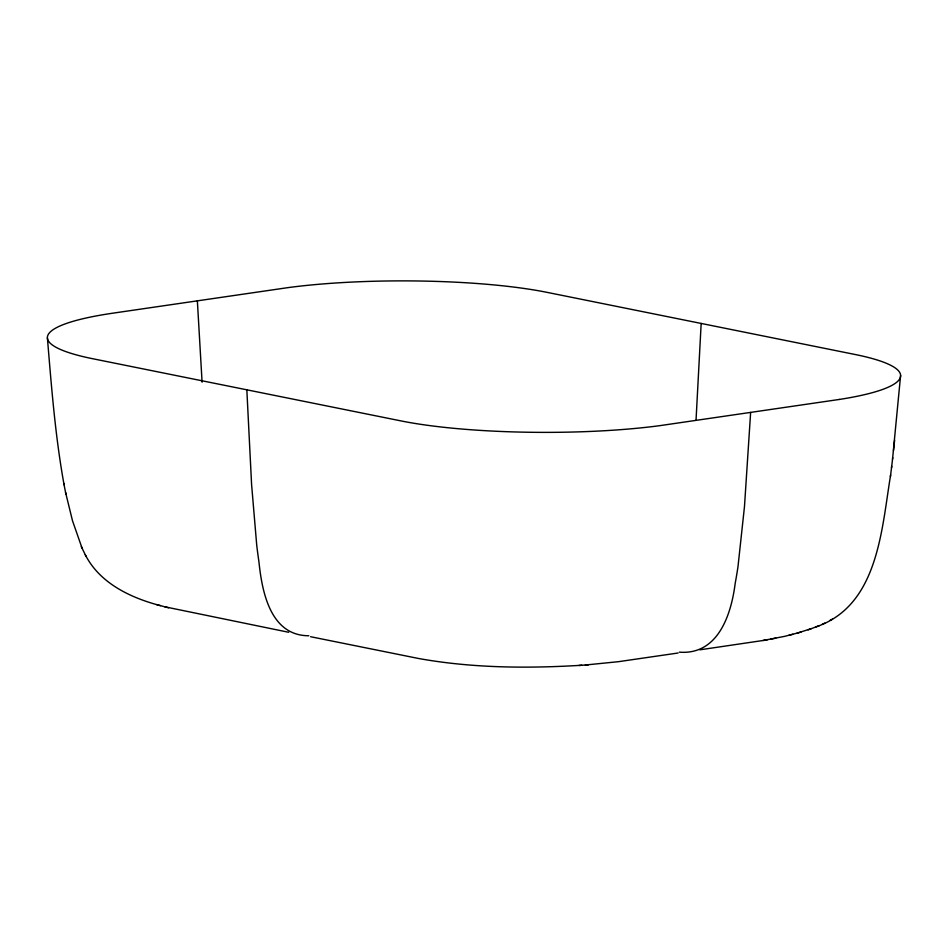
<?xml version="1.0" encoding="UTF-8"?>
<svg xmlns="http://www.w3.org/2000/svg" width="948" height="948" viewBox="0 0 948 948"><rect width="100%" height="100%" fill="white"/><g stroke="black" fill="none" stroke-linecap="round" stroke-linejoin="round"><path stroke-width="1.42" d="M701.165 323.434L696.069 419.537M750.638 412.427L744.476 506.599L737.994 566.596A356.495 229.013 81.7 0 1 735.186 583.375C731.24 614.648 718.098 655.198 679.337 652.165M900.6 375.491L892.53 459.259M893.502 450.608L894.628 440.239M816.157 626.841C878.275 605.535 881.557 529.624 890.622 474.972M891.523 467.814L892.72 457.647M890.433 476.583L891.713 466.203M822.224 624.365L824.748 623.085M829.915 620.407L832.486 619.091M797.019 633.169L811.263 628.666M808.134 629.851L819.356 625.621M699.802 649.83L762.998 640.504L784.849 636.309L800.989 632.103M788.949 635.314L792.836 634.283M762.998 640.504L767.856 639.627M770.771 639.094L775.76 638.194M678.093 653.006L618.38 661.692L585.331 665.01M310.577 636.712L418.329 658.445C472.175 668.162 527.349 668.565 581.823 665.259M578.873 665.472L588.471 664.785M308.823 635.753C270.488 635.753 262.063 592.085 258.958 561.998A484.025 361.496 -78.6 0 1 256.707 545.005L251.587 484.475L246.836 389.818M288.702 632.28L164.822 606.803M85.284 554.781C99.836 583.387 130.812 597.915 160.461 605.642M156.633 604.623L168.554 607.798M65.542 492.332L72.498 520.748L82.038 548.074M81.291 546.581L86.019 556.275M47.4 337.903C51.488 386.997 55.268 436.258 64.073 484.784M63.753 483.219L65.862 493.896M202.09 382.198L197.362 300.824M839.395 399.44L659.998 425.628A188.19 32.351 0.1 0 1 401.075 420.924L91.458 358.474A188.19 32.351 0.1 0 1 112.907 313.172L288.002 287.623A188.19 32.351 0.1 0 1 546.913 292.328L856.85 354.848A188.19 32.351 0.1 0 1 839.395 399.44"/></g></svg>
